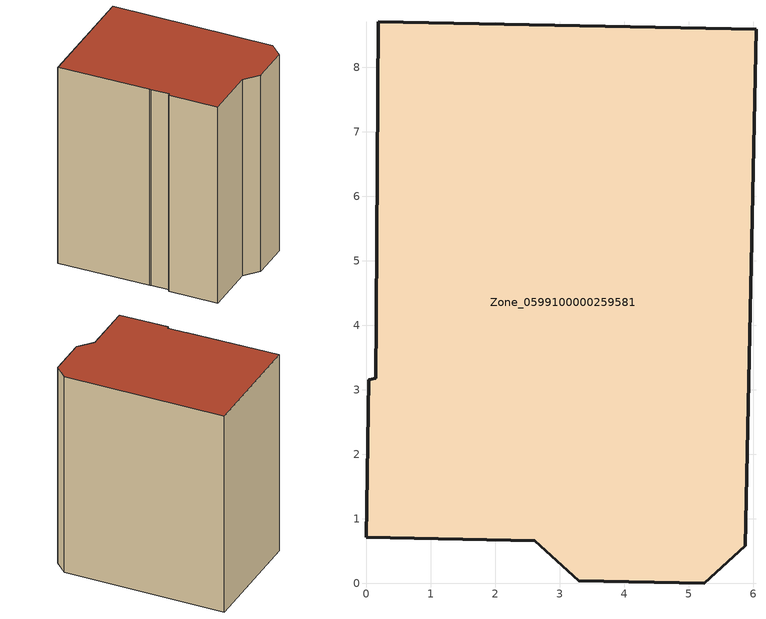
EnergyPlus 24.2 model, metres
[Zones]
Zone_0599100000259581
 floor ground (C_G): 0.15,4.16 0.18,8.71 6.04,8.59 5.87,0.58 5.24,0 3.29,0.04 2.61,0.66 0,0.71 0.04,3.16 0.14,3.18 0.15,4.1 z0
 wall outside (C_F): 0.04,3.16 0,0.71 2.61,0.66 3.29,0.04 5.24,0 5.87,0.58 6.04,8.59 0.18,8.71 0.15,4.16 0.15,4.1 0.14,3.18 0.04,3.16 z0:10.43
 roof outside (C_R): 0.15,4.16 0.15,4.1 0.14,3.18 0.04,3.16 0,0.71 2.61,0.66 3.29,0.04 5.24,0 5.87,0.58 6.04,8.59 0.18,8.71 z10.43
[BUILDING]
Pand.0599100000259581: North Axis=0; Terrain=City; Loads Convergence Tolerance Value=0.04; Temperature Convergence Tolerance Value=0.4; Solar Distribution=FullExterior; Maximum Number of Warmup Days=25; Minimum Number of Warmup Days=1
[Site:Location]
Rotterdam.The.Hague.AP_ZH_NLD Design_Conditions: Latitude=51.96; Longitude=4.45; Time Zone=1; Elevation=-4.5
[SITE:GROUNDTEMPERATURE:BUILDINGSURFACE]
18, 18, 18, 18, 18, 18, 18, 18, 18, 18, 18, 18
[MATERIAL] Thermal Absorptance=0.9; Solar Absorptance=0.7; Visible Absorptance=0.7
Name | Roughness | Thickness | Conductivity | Density | Specific Heat
G.TC.1946 | MediumSmooth | 0.15 | 1 | 540 | 1210
F.TC.1946 | Rough | 0.3 | 0.857143 | 1920 | 840
R.TC.1946 | MediumRough | 0.2 | 0.909091 | 1500 | 1000
[CONSTRUCTION]
C_G: G.TC.1946
C_F: F.TC.1946
C_R: R.TC.1946
[ZONE]
Zone_0599100000259581: Type=1; Multiplier=1; Ceiling Height=Autocalculate; Volume=Autocalculate; Floor Area=autocalculate; Part of Total Floor Area=Yes
[ZONEINFILTRATION:DESIGNFLOWRATE]
Infil_Zone_0599100000259581: Zone or ZoneList or Space or SpaceList=Zone_0599100000259581; Schedule=AlwaysOn; Design Flow Rate Calculation Method=Flow/Area; Flow Rate per Floor Area=0.003; Constant Term Coefficient=1; Temperature Term Coefficient=0; Velocity Term Coefficient=0; Velocity Squared Term Coefficient=0
[HVACTEMPLATE:ZONE:IDEALLOADSAIRSYSTEM]
Zone_0599100000259581: Maximum Heating Supply Air Temperature=50; Minimum Cooling Supply Air Temperature=13; Maximum Heating Supply Air Humidity Ratio=0.0156; Minimum Cooling Supply Air Humidity Ratio=0.0077; Heating Limit=NoLimit; Cooling Limit=NoLimit; Dehumidification Control Type=ConstantSensibleHeatRatio; Cooling Sensible Heat Ratio=0.7; Dehumidification Setpoint=60; Humidification Control Type=None; Humidification Setpoint=30; Outdoor Air Method=None; Outdoor Air Flow Rate per Person=0.00944; Outdoor Air Flow Rate per Zone Floor Area=0; Outdoor Air Flow Rate per Zone=0; Demand Controlled Ventilation Type=None; Outdoor Air Economizer Type=NoEconomizer; Heat Recovery Type=None; Sensible Heat Recovery Effectiveness=0.7; Latent Heat Recovery Effectiveness=0.65
[ZONECONTROL:THERMOSTAT]
ThermostatControl_Zone_0599100000259581: Zone or ZoneList=Zone_0599100000259581; Control Type Schedule=DualSetpointControlType; Control 1=Thermostat_Zone_0599100000259581; Temperature Difference Between Cutout And Setpoint=0
[THERMOSTATSETPOINT:DUALSETPOINT]
Thermostat_Zone_0599100000259581: Heating Setpoint Temperature Schedule=HeatingSetpoint_Zone_0599100000259581; Cooling Setpoint Temperature Schedule=CoolingSetpoint_Zone_0599100000259581
[SCHEDULE:COMPACT]
HeatingSetpoint_Zone_0599100000259581: Through: 12/31, For: AllDays, Until: 24:00, 21
CoolingSetpoint_Zone_0599100000259581: Through: 12/31, For: AllDays, Until: 24:00, 24
DualSetpointControlType: Through: 12/31, For: AllDays, Until: 24:00, 4
AlwaysOn: Through: 12/31, For: AllDays, Until: 24:00, 1
